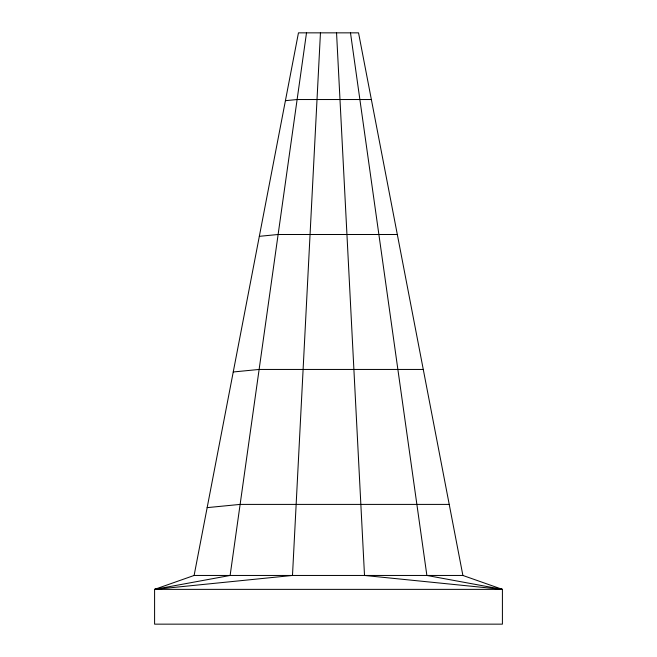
<?xml version="1.0" encoding="UTF-8"?>
<svg xmlns="http://www.w3.org/2000/svg" width="657" height="657" viewBox="0 0 657 657"><rect width="100%" height="100%" fill="white"/><g stroke="black" fill="none" stroke-linecap="round" stroke-linejoin="round"><path stroke-width="0.99" d="M320.452 32.85L292.488 575.458L154.592 589.37L154.592 624.15L502.408 624.15L502.408 589.37L462.889 575.458L194.111 575.458L154.592 589.37L502.408 589.37L426.878 575.458L350.493 32.85M306.507 32.85L230.122 575.458L154.592 589.37M194.111 575.458L298.459 32.85L358.541 32.85L462.889 575.458M285.417 100.677L297.12 99.527L371.361 99.527M259.326 236.323L278.125 234.492L397.321 234.492M233.243 371.977L259.121 369.448L423.272 369.448M207.152 507.631L240.125 504.404L449.224 504.404M502.408 589.37L364.512 575.458L336.548 32.85"/></g></svg>
